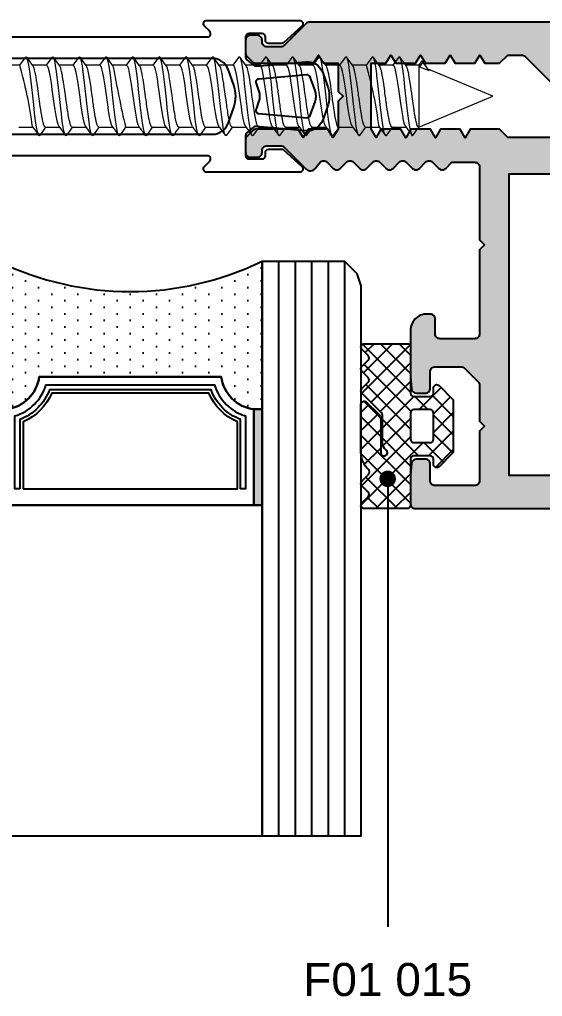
# Model space of a CAD drawing. Header units: millimetres. Extents: x 12 to 3612, y 18 to 315.
# Drawn here: x 2194.3 to 2226, y 96.7 to 155.9 of the extents above; entities that cross this region are included whole.
import ezdxf

# ---------------------------------------------------------------- set-up
doc = ezdxf.new("R2010")
doc.units = ezdxf.units.MM
doc.linetypes.add('SLD-Katı', pattern=[0])
for name, color, linetype in [('Aksesuar', 7, 'Continuous'), ('Bütil', 50, 'Continuous'), ('Silikon', 143, 'Continuous')]:
    doc.layers.add(name, color=color, linetype=linetype)
doc.styles.get("Standard").update_dxf_attribs({"font": 'arial.ttf'})
doc.dimstyles.new('ISO-25', dxfattribs={"dimtxt": 2.5, "dimasz": 2.5, "dimexe": 1.25, "dimexo": 0.625, "dimtad": 1, "dimtxsty": 'Standard', "dimcen": 2.5, "dimadec": 0, "dimazin": 0, "dimtfac": 1, "dimtmove": 0, "dimatfit": 3, "dimfxl": 1, "dimarcsym": 0})

# ---------------------------------------------------------------- blocks, each defined once
blk = doc.blocks.new('50MN820')
h = blk.add_hatch(color=253)
h.paths.add_polyline_path([(1793.153, -759.276), (1898.853, -759.276), (1898.853, -736.776), (1816.253, -736.776, -0.414214), (1815.953, -736.476), (1815.953, -729.776), (1812.053, -729.776, 0.414214), (1811.753, -730.076), (1811.753, -731.476, 0.414214), (1812.053, -731.776), (1813.453, -731.776, -0.414214), (1813.753, -732.076), (1813.753, -735.676, -0.414214), (1813.453, -735.976), (1806.878, -735.976, -0.198912), (1806.665, -735.888), (1803.065, -732.288, -0.668179), (1803.278, -731.776), (1805.453, -731.776, 0.668179), (1805.665, -731.264), (1804.265, -729.864, 0.198912), (1804.053, -729.776), (1786.738, -729.776, 0.198912), (1786.525, -729.864), (1785.201, -731.188, -0.198912), (1784.989, -731.276), (1784.153, -731.276, -0.414214), (1783.853, -730.976), (1783.853, -730.876, 0.414214), (1783.553, -730.576), (1783.153, -730.576, 0.414214), (1782.853, -730.876), (1782.853, -731.652, 0.198912), (1782.941, -731.864), (1783.265, -732.188, 0.198912), (1783.478, -732.276), (1786.953, -732.276), (1787.272, -731.776), (1787.59, -732.276), (1788.472, -732.276), (1788.472, -733.976), (1788.772, -734.276), (1788.472, -734.576), (1788.472, -736.276), (1788.153, -736.776), (1787.835, -736.276), (1786.672, -736.276), (1786.353, -736.776), (1786.035, -736.276), (1783.478, -736.276, 0.198912), (1783.265, -736.364), (1782.941, -736.688, 0.198912), (1782.853, -736.9), (1782.853, -737.676, 0.414214), (1783.153, -737.976), (1783.553, -737.976, 0.414214), (1783.853, -737.676), (1783.853, -737.576, -0.414214), (1784.153, -737.276), (1784.989, -737.276, -0.198912), (1785.201, -737.364), (1786.528, -738.69, 0.452412), (1787.076, -738.655), (1787.374, -738.268, -0.414214), (1787.798, -738.268), (1788.174, -738.644, 0.414214), (1788.598, -738.644), (1788.974, -738.268, -0.414214), (1789.398, -738.268), (1789.774, -738.644, 0.414214), (1790.198, -738.644), (1790.574, -738.268, -0.414214), (1790.998, -738.268), (1791.374, -738.644, 0.414214), (1791.798, -738.644), (1792.174, -738.268, -0.414214), (1792.598, -738.268), (1792.974, -738.644, 0.414214), (1793.398, -738.644), (1793.774, -738.268, -0.414214), (1794.198, -738.268), (1794.574, -738.644, 0.414214), (1794.998, -738.644), (1795.366, -738.276), (1796.753, -738.276, -0.414214), (1797.053, -738.576), (1797.053, -742.976), (1797.353, -743.276), (1797.053, -743.576), (1797.053, -748.676, -0.414214), (1796.753, -748.976), (1794.653, -748.976, -0.414214), (1794.353, -748.676), (1794.353, -747.776, 0.414214), (1794.053, -747.476), (1793.853, -747.476, 0.414214), (1792.853, -748.476), (1792.853, -751.263, 0.02182), (1792.854, -751.289), (1792.917, -752.002, 0.388879), (1793.216, -752.276), (1793.753, -752.276, 0.414214), (1794.053, -751.976), (1794.053, -750.976, -0.414214), (1794.353, -750.676), (1795.929, -750.676, -0.198912), (1796.141, -750.764), (1796.965, -751.588, -0.198912), (1797.053, -751.8), (1797.053, -753.976), (1797.353, -754.276), (1797.053, -754.576), (1797.053, -757.576, -0.414214), (1796.753, -757.876), (1794.353, -757.876, -0.414214), (1794.053, -757.576), (1794.053, -756.576, 0.414214), (1793.753, -756.276), (1793.216, -756.276, 0.388879), (1792.917, -756.55), (1792.854, -757.263, 0.02182), (1792.853, -757.289), (1792.853, -758.976, 0.414214)])
h.paths.add_polyline_path([(1791.672, -731.776), (1791.961, -732.276), (1793.161, -732.276), (1793.466, -731.786), (1793.771, -732.276), (1794.961, -732.276), (1795.266, -731.786), (1795.571, -732.276), (1796.761, -732.276), (1797.066, -731.786), (1797.371, -732.276), (1798.266, -732.276), (1798.766, -731.776), (1799.601, -731.776, -0.198912), (1799.813, -731.864), (1804.213, -736.264, -0.668179), (1804.001, -736.776), (1798.766, -736.776), (1798.266, -736.276), (1796.472, -736.276), (1796.172, -736.795), (1795.872, -736.276), (1794.672, -736.276), (1794.372, -736.795), (1794.072, -736.276), (1792.872, -736.276), (1792.572, -736.795), (1792.272, -736.276), (1791.061, -736.276), (1790.772, -736.776), (1790.472, -736.256), (1790.472, -732.276), (1791.361, -732.276)], flags=16)
h.paths.add_polyline_path([(1883.353, -738.976), (1883.353, -741.676, 0.414214), (1883.653, -741.976), (1885.053, -741.976, 0.414214), (1885.353, -741.676), (1885.353, -739.276, -0.414214), (1885.653, -738.976), (1896.853, -738.976), (1896.853, -747.126), (1894.537, -747.207, -0.434812), (1894.227, -746.896), (1894.25, -746.236, 0.612801), (1893.782, -745.977), (1892.786, -746.649, 0.249328), (1892.653, -746.898), (1892.653, -749.354, 0.249328), (1892.786, -749.602), (1893.782, -750.275, 0.612801), (1894.25, -750.015), (1894.227, -749.355, -0.434812), (1894.537, -749.045), (1896.853, -749.126), (1896.853, -757.276), (1885.653, -757.276, -0.414214), (1885.353, -756.976), (1885.353, -754.576, 0.414214), (1885.053, -754.276), (1883.653, -754.276, 0.414214), (1883.353, -754.576), (1883.353, -757.276), (1798.853, -757.276), (1798.853, -738.976)], flags=16)
at = {"color": 253}
for points in [[(1804.053, -729.776), (1786.738, -729.776, 0.198912), (1786.525, -729.864), (1785.201, -731.188, -0.198912), (1784.989, -731.276), (1784.153, -731.276, -0.414214), (1783.853, -730.976), (1783.853, -730.876, 0.414214), (1783.553, -730.576), (1783.153, -730.576, 0.414214), (1782.853, -730.876), (1782.853, -731.652, 0.198912), (1782.941, -731.864), (1783.265, -732.188, 0.198912), (1783.478, -732.276), (1786.953, -732.276), (1787.272, -731.776), (1787.59, -732.276), (1788.472, -732.276), (1788.472, -733.976), (1788.772, -734.276), (1788.472, -734.576), (1788.472, -736.276), (1788.153, -736.776), (1787.835, -736.276), (1786.672, -736.276), (1786.353, -736.776), (1786.035, -736.276), (1783.478, -736.276, 0.198912), (1783.265, -736.364), (1782.941, -736.688, 0.198912), (1782.853, -736.9), (1782.853, -737.676, 0.414214), (1783.153, -737.976), (1783.553, -737.976, 0.414214), (1783.853, -737.676), (1783.853, -737.576, -0.414214), (1784.153, -737.276), (1784.989, -737.276, -0.198912), (1785.201, -737.364), (1786.528, -738.69, 0.452412), (1787.076, -738.655), (1787.374, -738.268, -0.414214), (1787.798, -738.268), (1788.174, -738.644, 0.414214), (1788.598, -738.644), (1788.974, -738.268, -0.414214), (1789.398, -738.268), (1789.774, -738.644, 0.414214), (1790.198, -738.644), (1790.574, -738.268, -0.414214), (1790.998, -738.268), (1791.374, -738.644, 0.414214), (1791.798, -738.644), (1792.174, -738.268, -0.414214), (1792.598, -738.268), (1792.974, -738.644, 0.414214), (1793.398, -738.644), (1793.774, -738.268, -0.414214), (1794.198, -738.268), (1794.574, -738.644, 0.414214), (1794.998, -738.644), (1795.366, -738.276), (1796.753, -738.276, -0.414214), (1797.053, -738.576), (1797.053, -742.976), (1797.353, -743.276), (1797.053, -743.576), (1797.053, -748.676, -0.414214), (1796.753, -748.976), (1794.653, -748.976, -0.414214), (1794.353, -748.676), (1794.353, -747.776, 0.414214), (1794.053, -747.476), (1793.853, -747.476, 0.414214), (1792.853, -748.476), (1792.853, -751.263, 0.02182), (1792.854, -751.289), (1792.917, -752.002, 0.388879), (1793.216, -752.276), (1793.753, -752.276, 0.414214), (1794.053, -751.976), (1794.053, -750.976, -0.414214), (1794.353, -750.676), (1795.929, -750.676, -0.198912), (1796.141, -750.764), (1796.965, -751.588, -0.198912), (1797.053, -751.8), (1797.053, -753.976), (1797.353, -754.276), (1797.053, -754.576), (1797.053, -757.576, -0.414214), (1796.753, -757.876), (1794.353, -757.876, -0.414214), (1794.053, -757.576), (1794.053, -756.576, 0.414214), (1793.753, -756.276), (1793.216, -756.276, 0.388879), (1792.917, -756.55), (1792.854, -757.263, 0.02182), (1792.853, -757.289), (1792.853, -758.976, 0.414214), (1793.153, -759.276), (1898.853, -759.276)], [(1804.001, -736.776), (1798.766, -736.776), (1798.266, -736.276), (1796.472, -736.276), (1796.172, -736.795), (1795.872, -736.276), (1794.672, -736.276), (1794.372, -736.795), (1794.072, -736.276), (1792.872, -736.276), (1792.572, -736.795), (1792.272, -736.276), (1791.061, -736.276), (1790.772, -736.776), (1790.472, -736.256), (1790.472, -732.276), (1791.361, -732.276), (1791.672, -731.776), (1791.961, -732.276), (1793.161, -732.276), (1793.466, -731.786), (1793.771, -732.276), (1794.961, -732.276), (1795.266, -731.786), (1795.571, -732.276), (1796.761, -732.276), (1797.066, -731.786), (1797.371, -732.276), (1798.266, -732.276), (1798.766, -731.776), (1799.601, -731.776, -0.198912), (1799.813, -731.864), (1804.213, -736.264, -0.668179)]]:
    blk.add_lwpolyline(points, format="xyb", dxfattribs=at)
blk.add_lwpolyline([(1883.353, -757.276), (1798.853, -757.276), (1798.853, -738.976), (1883.353, -738.976)], dxfattribs=at)
blk = doc.blocks.new('F01012')
h = blk.add_hatch()
h.set_pattern_fill('ANSI37', color=35, scale=0.25, angle=270, style=0)
h.set_pattern_definition([(315, (376.65856, -2358.35285), (0.561266, 0.561266), []), (45, (376.65856, -2358.35285), (-0.561266, 0.561266), [])])
h.paths.add_polyline_path([(849.936, -159.324, 0.414214), (849.736, -159.124), (846.936, -159.124, -0.414214), (846.736, -158.924), (846.736, -157.924, -0.414214), (846.936, -157.724), (847.253, -157.724, 0.668179), (847.394, -157.382), (846.594, -156.582, 0.198912), (846.453, -156.524), (843.419, -156.524, 0.198912), (843.277, -156.582), (842.477, -157.382, 0.668179), (842.619, -157.724), (842.936, -157.724, -0.414214), (843.136, -157.924), (843.136, -158.924, -0.414214), (842.936, -159.124), (840.136, -159.124, 0.414214), (839.936, -159.324), (839.936, -161.924, 0.668179), (840.277, -162.065), (840.66, -161.682, -0.414214), (840.943, -161.682), (841.326, -162.065, 0.414214), (841.609, -162.065), (842.013, -161.661, -0.427607), (842.302, -161.668, 0.210768), (843.336, -162.124), (846.253, -162.124, 0.668179), (846.394, -161.782), (845.682, -161.07, 0.198912), (845.329, -160.924), (843.336, -160.924, -1.650385), (843.5, -160.609, 0.245393), (843.91, -160.824), (845.607, -160.824, -0.198912), (845.749, -160.882), (846.932, -162.065, 0.414214), (847.214, -162.065), (847.597, -161.682, -0.414214), (847.88, -161.682), (848.263, -162.065, 0.414214), (848.546, -162.065), (848.929, -161.682, -0.414214), (849.212, -161.682), (849.594, -162.065, 0.668179), (849.936, -161.924)])
h.paths.add_polyline_path([(843.936, -158.924), (843.936, -157.924, -0.414214), (844.136, -157.724), (845.736, -157.724, -0.414214), (845.936, -157.924), (845.936, -158.924, -0.414214), (845.736, -159.124), (844.136, -159.124, -0.414214)], flags=16)
at = {"color": 35}
for points in [[(849.936, -159.324, 0.414214), (849.736, -159.124), (846.936, -159.124, -0.414214), (846.736, -158.924), (846.736, -157.924, -0.414214), (846.936, -157.724), (847.253, -157.724, 0.668179), (847.394, -157.382), (846.594, -156.582, 0.198912), (846.453, -156.524), (843.419, -156.524, 0.198912), (843.277, -156.582), (842.477, -157.382, 0.668179), (842.619, -157.724), (842.936, -157.724, -0.414214), (843.136, -157.924), (843.136, -158.924, -0.414214), (842.936, -159.124), (840.136, -159.124, 0.414214), (839.936, -159.324), (839.936, -161.924, 0.668179), (840.277, -162.065), (840.66, -161.682, -0.414214), (840.943, -161.682), (841.326, -162.065, 0.414214), (841.609, -162.065), (842.013, -161.661, -0.427607), (842.302, -161.668, 0.210768), (843.336, -162.124), (846.253, -162.124, 0.668179), (846.394, -161.782), (845.682, -161.07, 0.198912), (845.329, -160.924), (843.336, -160.924, -1.650385), (843.5, -160.609, 0.245393), (843.91, -160.824), (845.607, -160.824, -0.198912), (845.749, -160.882), (846.932, -162.065, 0.414214), (847.214, -162.065), (847.597, -161.682, -0.414214), (847.88, -161.682), (848.263, -162.065, 0.414214), (848.546, -162.065), (848.929, -161.682, -0.414214), (849.212, -161.682), (849.594, -162.065, 0.668179), (849.936, -161.924)], [(843.936, -158.924), (843.936, -157.924, -0.414214), (844.136, -157.724), (845.736, -157.724, -0.414214), (845.936, -157.924), (845.936, -158.924, -0.414214), (845.736, -159.124), (844.136, -159.124, -0.414214)]]:
    blk.add_lwpolyline(points, format="xyb", close=True, dxfattribs=at)
blk = doc.blocks.new('V2 48 42')
at = {"color": 0, "linetype": 'SLD-Katı', "lineweight": 15}
for p, q in [((-43.687, 116.524), (-45.323, 112.609)), ((-41.809, 112.031), (-43.687, 116.524)), ((-45.254, 112.657), (-45.757, 112.285)), ((-45.483, 112.085), (-45.254, 112.657)), ((-45.318, 112.61), (-45.32, 112.607)), ((-45.83, 112.237), (-45.839, 112.231)), ((-45.819, 112.204), (-45.573, 112.025)), ((-45.477, 112.492), (-45.784, 112.271)), ((-45.757, 112.285), (-45.483, 112.085)), ((-45.561, 112.041), (-45.565, 112.031)), ((-45.565, 112.031), (-45.565, 111.246)), ((-45.565, 112.031), (-41.809, 112.031)), ((-41.287, 111.658), (-41.809, 112.031)), ((-41.809, 110.414), (-41.809, 111.271)), ((-45.565, 110.477), (-45.565, 109.629)), ((-41.809, 108.796), (-41.809, 109.644)), ((-45.565, 108.859), (-45.565, 108.011)), ((-41.809, 107.179), (-41.809, 108.027)), ((-45.565, 107.242), (-45.565, 106.394)), ((-41.809, 105.561), (-41.809, 106.409)), ((-45.565, 105.624), (-45.565, 104.776)), ((-41.809, 103.944), (-41.809, 104.792)), ((-45.565, 104.007), (-45.565, 103.159)), ((-41.809, 102.326), (-41.809, 103.174)), ((-45.565, 102.389), (-45.565, 101.541)), ((-41.809, 100.709), (-41.809, 101.557)), ((-45.565, 100.772), (-45.565, 99.924)), ((-41.809, 99.092), (-41.809, 99.939)), ((-45.565, 99.154), (-45.565, 98.306)), ((-41.809, 97.474), (-41.809, 98.322)), ((-45.565, 97.537), (-45.565, 96.689)), ((-41.809, 95.856), (-41.809, 96.704)), ((-45.565, 95.919), (-45.565, 95.071)), ((-41.809, 94.239), (-41.809, 95.088)), ((-45.565, 94.302), (-45.565, 93.454)), ((-41.809, 92.621), (-41.809, 93.469)), ((-45.565, 92.684), (-45.565, 91.836)), ((-41.809, 91.004), (-41.809, 91.852)), ((-45.565, 91.067), (-45.565, 90.219)), ((-41.809, 89.386), (-41.809, 90.234)), ((-45.565, 89.449), (-45.565, 88.601)), ((-41.809, 87.769), (-41.809, 88.617)), ((-45.565, 87.832), (-45.565, 86.984))]:
    blk.add_line(p, q, dxfattribs=at)
at = {"color": 0, "linetype": 'SLD-Katı', "lineweight": 15, "flags": 128}
for points in [[(-45.811, 112.205), (-45.832, 112.215), (-45.829, 112.247), (-45.757, 112.285)], [(-45.557, 112.039), (-45.545, 112.056), (-45.483, 112.085)], [(-41.809, 112.031), (-41.816, 112.008), (-41.849, 111.978), (-41.922, 111.941), (-42.017, 111.909), (-42.062, 111.895), (-42.104, 111.885), (-42.159, 111.871), (-42.232, 111.855), (-42.29, 111.843), (-42.347, 111.832), (-42.401, 111.821), (-42.454, 111.812), (-42.526, 111.799), (-42.663, 111.775), (-42.778, 111.757), (-42.867, 111.743), (-42.927, 111.734), (-42.991, 111.724), (-43.122, 111.706), (-43.256, 111.687), (-43.672, 111.629), (-43.882, 111.6), (-44.079, 111.572), (-44.288, 111.543), (-44.495, 111.513), (-44.841, 111.456), (-45.001, 111.427), (-45.144, 111.398), (-45.238, 111.377), (-45.309, 111.359), (-45.362, 111.344), (-45.391, 111.334), (-45.422, 111.324), (-45.456, 111.311), (-45.502, 111.289), (-45.514, 111.282), (-45.52, 111.278), (-45.534, 111.269), (-45.535, 111.268)], [(-41.287, 111.658), (-41.347, 111.601), (-41.527, 111.542), (-41.813, 111.485), (-42.194, 111.427), (-42.654, 111.368), (-43.159, 111.312), (-43.697, 111.253), (-44.234, 111.194), (-44.737, 111.138), (-45.194, 111.079), (-45.573, 111.021), (-45.855, 110.964), (-46.03, 110.905), (-46.086, 110.848), (-46.05, 110.816)], [(-41.894, 111.208), (-41.639, 111.396), (-41.384, 111.585)], [(-46.065, 110.816), (-45.8, 110.624), (-45.565, 110.453)], [(-45.535, 111.268), (-45.799, 111.076), (-46.064, 110.884)], [(-41.904, 111.208), (-41.996, 111.169), (-42.22, 111.112), (-42.519, 111.054), (-42.878, 110.995), (-43.273, 110.939), (-43.694, 110.88), (-44.115, 110.821), (-44.509, 110.765), (-44.867, 110.706), (-45.163, 110.648), (-45.384, 110.591), (-45.521, 110.532), (-45.563, 110.477)], [(-41.811, 110.414), (-41.816, 110.392), (-41.843, 110.365), (-41.969, 110.306), (-42.022, 110.289), (-42.08, 110.273), (-42.145, 110.257), (-42.236, 110.237), (-42.295, 110.225), (-42.319, 110.22), (-42.375, 110.209), (-42.453, 110.194), (-42.564, 110.174), (-42.712, 110.15), (-42.722, 110.148), (-42.728, 110.147), (-42.728, 110.147), (-42.728, 110.147), (-42.728, 110.147), (-42.728, 110.147), (-42.728, 110.147), (-42.728, 110.147), (-42.728, 110.147), (-42.728, 110.147), (-42.729, 110.147), (-42.732, 110.146), (-42.739, 110.145), (-42.759, 110.142), (-42.907, 110.119), (-43.174, 110.081), (-43.258, 110.069), (-43.312, 110.062), (-43.38, 110.052), (-43.461, 110.041), (-43.555, 110.028), (-43.741, 110.002), (-43.889, 109.981), (-44.026, 109.962), (-44.163, 109.943), (-44.299, 109.924), (-44.4, 109.91), (-44.578, 109.883), (-44.792, 109.847), (-44.986, 109.812), (-45.124, 109.785), (-45.227, 109.762), (-45.333, 109.735), (-45.397, 109.715), (-45.456, 109.693), (-45.509, 109.668), (-45.53, 109.655), (-45.535, 109.65)], [(-41.313, 110.078), (-41.578, 110.27), (-41.809, 110.438)], [(-41.325, 110.079), (-41.288, 110.037), (-41.357, 109.979), (-41.545, 109.92), (-41.837, 109.863), (-42.226, 109.805), (-42.69, 109.746), (-43.197, 109.69), (-43.736, 109.631), (-44.272, 109.573), (-44.772, 109.516), (-45.225, 109.457), (-45.597, 109.399), (-45.871, 109.342), (-46.038, 109.283), (-46.085, 109.226), (-46.048, 109.197)], [(-45.535, 109.65), (-45.799, 109.459), (-46.064, 109.267)], [(-41.841, 109.62), (-41.578, 109.812), (-41.313, 110.004)], [(-46.064, 109.197), (-45.799, 109.006), (-45.565, 108.835)], [(-41.323, 108.461), (-41.289, 108.415), (-41.366, 108.357), (-41.563, 108.298), (-41.862, 108.242), (-42.257, 108.183), (-42.726, 108.125), (-43.236, 108.068), (-43.776, 108.009), (-44.309, 107.951), (-44.807, 107.894), (-45.255, 107.835), (-45.62, 107.778), (-45.887, 107.72), (-46.046, 107.661), (-46.084, 107.605), (-46.048, 107.579)], [(-41.811, 108.796), (-41.81, 108.786), (-41.826, 108.762), (-41.872, 108.729), (-41.958, 108.693), (-42.023, 108.672), (-42.087, 108.654), (-42.144, 108.64), (-42.417, 108.583), (-42.609, 108.549), (-42.816, 108.516), (-42.966, 108.493), (-43.024, 108.484), (-43.124, 108.47), (-43.214, 108.457), (-43.423, 108.429), (-43.49, 108.419), (-43.514, 108.416), (-43.519, 108.415), (-43.521, 108.415), (-43.521, 108.415), (-43.521, 108.415), (-43.521, 108.415), (-43.521, 108.415), (-43.521, 108.415), (-43.521, 108.415), (-43.521, 108.415), (-43.522, 108.415), (-43.525, 108.414), (-43.531, 108.414), (-43.577, 108.407), (-43.744, 108.384), (-43.876, 108.366), (-44.04, 108.343), (-44.072, 108.338), (-44.127, 108.331), (-44.242, 108.315), (-44.384, 108.294), (-44.516, 108.275), (-44.626, 108.257), (-44.745, 108.238), (-45.067, 108.179), (-45.158, 108.16), (-45.248, 108.14), (-45.321, 108.121), (-45.406, 108.094), (-45.48, 108.065), (-45.517, 108.046), (-45.534, 108.033)], [(-41.313, 108.461), (-41.566, 108.644), (-41.809, 108.82)], [(-45.534, 108.033), (-45.799, 107.841), (-46.063, 107.649)], [(-41.851, 108.003), (-41.87, 107.984), (-42.024, 107.925), (-42.259, 107.869), (-42.568, 107.81), (-42.934, 107.752), (-43.334, 107.695), (-43.757, 107.636), (-44.174, 107.578), (-44.564, 107.521), (-44.914, 107.462), (-45.2, 107.405), (-45.409, 107.348), (-45.533, 107.288), (-45.558, 107.242)], [(-41.841, 108.003), (-41.61, 108.171), (-41.313, 108.386)], [(-46.063, 107.58), (-45.799, 107.388), (-45.565, 107.218)], [(-41.32, 106.844), (-41.29, 106.794), (-41.377, 106.736), (-41.581, 106.677), (-41.888, 106.62), (-42.289, 106.562), (-42.762, 106.503), (-43.274, 106.446), (-43.816, 106.387), (-44.347, 106.329), (-44.842, 106.273), (-45.285, 106.213), (-45.643, 106.156), (-45.903, 106.099), (-46.053, 106.04), (-46.082, 105.983), (-46.049, 105.962)], [(-41.81, 107.179), (-41.809, 107.174), (-41.825, 107.146), (-41.862, 107.117), (-41.924, 107.088), (-41.994, 107.063), (-42.086, 107.037), (-42.181, 107.014), (-42.263, 106.996), (-42.348, 106.979), (-42.522, 106.947), (-42.739, 106.91), (-42.866, 106.89), (-42.973, 106.874), (-43.121, 106.853), (-43.35, 106.821), (-43.491, 106.802), (-43.564, 106.792), (-43.688, 106.774), (-43.847, 106.752), (-43.952, 106.737), (-44.121, 106.714), (-44.322, 106.686), (-44.697, 106.628), (-44.867, 106.599), (-45.034, 106.568), (-45.167, 106.54), (-45.269, 106.517), (-45.336, 106.499), (-45.403, 106.478), (-45.471, 106.452), (-45.514, 106.43), (-45.534, 106.416)], [(-41.841, 106.385), (-41.578, 106.577), (-41.313, 106.768)], [(-41.313, 106.843), (-41.578, 107.035), (-41.809, 107.203)], [(-45.534, 106.416), (-45.798, 106.224), (-46.063, 106.032)], [(-41.852, 106.385), (-41.879, 106.363), (-42.039, 106.304), (-42.279, 106.247), (-42.593, 106.189), (-42.963, 106.13), (-43.364, 106.074), (-43.788, 106.015), (-44.203, 105.957), (-44.591, 105.9), (-44.938, 105.841), (-45.218, 105.783), (-45.421, 105.726), (-45.539, 105.667), (-45.556, 105.624)], [(-46.063, 105.962), (-45.798, 105.77), (-45.565, 105.6)], [(-41.811, 105.561), (-41.814, 105.542), (-41.83, 105.523), (-41.84, 105.514), (-41.849, 105.508), (-41.874, 105.493), (-41.904, 105.479), (-41.982, 105.449), (-42.083, 105.42), (-42.144, 105.405), (-42.233, 105.385), (-42.276, 105.376), (-42.31, 105.369), (-42.389, 105.354), (-42.504, 105.332), (-42.659, 105.306), (-42.866, 105.273), (-43.045, 105.246), (-43.213, 105.223), (-43.417, 105.194), (-43.676, 105.158), (-43.926, 105.124), (-44.071, 105.103), (-44.136, 105.094), (-44.244, 105.079), (-44.47, 105.047), (-44.645, 105.019), (-44.763, 105), (-44.876, 104.98), (-44.963, 104.964), (-45.074, 104.943), (-45.238, 104.907), (-45.293, 104.893), (-45.336, 104.881), (-45.383, 104.867), (-45.43, 104.851), (-45.511, 104.814), (-45.53, 104.799)], [(-41.313, 105.226), (-41.578, 105.418), (-41.809, 105.585)], [(-41.316, 105.226), (-41.292, 105.172), (-41.388, 105.114), (-41.6, 105.055), (-41.914, 104.998), (-42.322, 104.94), (-42.798, 104.881), (-43.313, 104.825), (-43.855, 104.766), (-44.384, 104.708), (-44.877, 104.651), (-45.314, 104.592), (-45.665, 104.535), (-45.918, 104.477), (-46.059, 104.418), (-46.08, 104.361), (-46.05, 104.344)], [(-41.842, 104.768), (-41.578, 104.959), (-41.313, 105.151)], [(-46.063, 104.344), (-45.798, 104.152), (-45.565, 103.983)], [(-45.533, 104.799), (-45.797, 104.607), (-46.062, 104.415)], [(-41.853, 104.767), (-41.887, 104.741), (-42.054, 104.682), (-42.299, 104.626), (-42.618, 104.567), (-42.991, 104.508), (-43.394, 104.452), (-43.819, 104.393), (-44.233, 104.335), (-44.618, 104.278), (-44.961, 104.219), (-45.235, 104.162), (-45.433, 104.104), (-45.544, 104.045), (-45.554, 104.007)], [(-41.809, 103.944), (-41.812, 103.927), (-41.827, 103.908), (-41.851, 103.889), (-41.901, 103.863), (-41.954, 103.842), (-42.002, 103.826), (-42.022, 103.819), (-42.038, 103.815), (-42.05, 103.811), (-42.16, 103.784), (-42.301, 103.754), (-42.609, 103.697), (-42.77, 103.67), (-42.936, 103.645), (-43.043, 103.629), (-43.168, 103.612), (-43.251, 103.6), (-43.34, 103.588), (-43.563, 103.557), (-43.828, 103.52), (-43.943, 103.504), (-44.043, 103.49), (-44.126, 103.478), (-44.232, 103.463), (-44.472, 103.429), (-44.609, 103.408), (-44.661, 103.399), (-44.75, 103.385), (-44.874, 103.363), (-44.97, 103.345), (-45.038, 103.332), (-45.131, 103.313), (-45.217, 103.294), (-45.42, 103.237), (-45.489, 103.208), (-45.531, 103.182)], [(-41.313, 103.608), (-41.578, 103.8), (-41.809, 103.968)], [(-41.315, 103.608), (-41.311, 103.607), (-41.295, 103.55), (-41.399, 103.492), (-41.62, 103.433), (-41.941, 103.377), (-42.355, 103.318), (-42.834, 103.26), (-43.352, 103.203), (-43.895, 103.144), (-44.421, 103.086), (-44.911, 103.029), (-45.343, 102.97), (-45.687, 102.913), (-45.932, 102.855), (-46.065, 102.796), (-46.076, 102.74), (-46.051, 102.726)], [(-45.532, 103.183), (-45.797, 102.99), (-46.062, 102.798)], [(-41.853, 103.15), (-41.896, 103.119), (-42.069, 103.06), (-42.32, 103.004), (-42.644, 102.945), (-43.019, 102.887), (-43.425, 102.83), (-43.849, 102.771), (-44.262, 102.713), (-44.645, 102.656), (-44.983, 102.597), (-45.252, 102.54), (-45.444, 102.482), (-45.548, 102.423), (-45.554, 102.389)], [(-41.842, 103.15), (-41.578, 103.342), (-41.313, 103.533)], [(-46.062, 102.726), (-45.797, 102.534), (-45.565, 102.365)], [(-41.319, 101.991), (-41.306, 101.985), (-41.299, 101.929), (-41.412, 101.87), (-41.64, 101.812), (-41.968, 101.755), (-42.388, 101.696), (-42.871, 101.638), (-43.392, 101.581), (-43.934, 101.522), (-44.458, 101.465), (-44.945, 101.407), (-45.371, 101.348), (-45.708, 101.291), (-45.946, 101.233), (-46.069, 101.174), (-46.073, 101.118), (-46.053, 101.108)], [(-41.809, 102.326), (-41.81, 102.318), (-41.824, 102.294), (-41.866, 102.263), (-41.95, 102.225), (-42.048, 102.194), (-42.109, 102.178), (-42.166, 102.165), (-42.244, 102.148), (-42.385, 102.119), (-42.56, 102.088), (-42.708, 102.063), (-42.844, 102.041), (-42.963, 102.023), (-43.111, 102.002), (-43.291, 101.977), (-43.506, 101.947), (-43.758, 101.912), (-43.998, 101.879), (-44.181, 101.853), (-44.331, 101.832), (-44.509, 101.806), (-44.71, 101.774), (-44.919, 101.737), (-45.078, 101.707), (-45.188, 101.683), (-45.278, 101.662), (-45.378, 101.634), (-45.442, 101.611), (-45.502, 101.584), (-45.53, 101.566)], [(-41.842, 101.532), (-41.578, 101.724), (-41.313, 101.916)], [(-41.314, 101.991), (-41.578, 102.183), (-41.809, 102.35)], [(-45.531, 101.566), (-45.795, 101.374), (-46.06, 101.182)], [(-41.853, 101.532), (-41.906, 101.497), (-42.085, 101.439), (-42.341, 101.382), (-42.67, 101.323), (-43.048, 101.265), (-43.456, 101.208), (-43.88, 101.149), (-44.29, 101.092), (-44.671, 101.034), (-45.005, 100.975), (-45.269, 100.919), (-45.455, 100.86), (-45.552, 100.801), (-45.553, 100.772)], [(-46.062, 101.108), (-45.796, 100.916), (-45.565, 100.748)], [(-41.809, 100.709), (-41.809, 100.708), (-41.857, 100.651), (-41.893, 100.631), (-41.945, 100.61), (-42.01, 100.588), (-42.107, 100.561), (-42.219, 100.536), (-42.286, 100.521), (-42.358, 100.507), (-42.433, 100.493), (-42.537, 100.474), (-42.661, 100.453), (-42.762, 100.437), (-42.887, 100.417), (-42.959, 100.406), (-43.056, 100.392), (-43.171, 100.376), (-43.283, 100.361), (-43.467, 100.335), (-43.676, 100.306), (-44.093, 100.248), (-44.228, 100.229), (-44.354, 100.211), (-44.458, 100.196), (-44.649, 100.166), (-44.866, 100.13), (-44.941, 100.116), (-45.005, 100.104), (-45.06, 100.093), (-45.106, 100.084), (-45.149, 100.074), (-45.307, 100.037), (-45.386, 100.014), (-45.407, 100.007), (-45.442, 99.994), (-45.485, 99.975), (-45.523, 99.954), (-45.53, 99.948)], [(-41.314, 100.374), (-41.579, 100.565), (-41.809, 100.733)], [(-41.323, 100.374), (-41.302, 100.363), (-41.303, 100.307), (-41.425, 100.248), (-41.661, 100.19), (-41.996, 100.133), (-42.421, 100.074), (-42.907, 100.017), (-43.431, 99.959), (-43.973, 99.9), (-44.495, 99.843), (-44.978, 99.785), (-45.399, 99.726), (-45.729, 99.67), (-45.959, 99.611), (-46.074, 99.553), (-46.068, 99.496), (-46.053, 99.489)], [(-41.842, 99.915), (-41.578, 100.106), (-41.314, 100.298)], [(-45.531, 99.949), (-45.795, 99.757), (-46.059, 99.565)], [(-41.852, 99.915), (-41.916, 99.875), (-42.101, 99.817), (-42.363, 99.76), (-42.696, 99.701), (-43.077, 99.644), (-43.486, 99.586), (-43.911, 99.527), (-44.319, 99.47), (-44.698, 99.412), (-45.027, 99.353), (-45.285, 99.297), (-45.465, 99.238), (-45.555, 99.18), (-45.553, 99.154)], [(-46.06, 99.489), (-45.795, 99.298), (-45.565, 99.13)], [(-41.811, 99.092), (-41.815, 99.07), (-41.831, 99.052), (-41.845, 99.041), (-41.871, 99.025), (-41.916, 99.003), (-41.969, 98.984), (-42.18, 98.927), (-42.253, 98.911), (-42.34, 98.893), (-42.45, 98.872), (-42.663, 98.835), (-42.857, 98.804), (-42.934, 98.793), (-43.032, 98.778), (-43.196, 98.755), (-43.323, 98.737), (-43.407, 98.726), (-43.434, 98.722), (-43.45, 98.72), (-43.454, 98.719), (-43.455, 98.719), (-43.455, 98.719), (-43.455, 98.719), (-43.455, 98.719), (-43.455, 98.719), (-43.455, 98.719), (-43.455, 98.719), (-43.455, 98.719), (-43.455, 98.719), (-43.456, 98.719), (-43.457, 98.719), (-43.461, 98.718), (-43.513, 98.711), (-43.618, 98.696), (-43.829, 98.667), (-44.061, 98.635), (-44.157, 98.621), (-44.24, 98.61), (-44.338, 98.596), (-44.43, 98.583), (-44.571, 98.561), (-44.777, 98.528), (-44.98, 98.491), (-45.123, 98.462), (-45.23, 98.439), (-45.336, 98.411), (-45.385, 98.396), (-45.431, 98.381), (-45.482, 98.359), (-45.516, 98.341), (-45.53, 98.331)], [(-41.314, 98.756), (-41.579, 98.948), (-41.809, 99.115)], [(-41.326, 98.757), (-41.298, 98.742), (-41.308, 98.685), (-41.438, 98.626), (-41.682, 98.568), (-42.024, 98.512), (-42.455, 98.452), (-42.944, 98.395), (-43.47, 98.338), (-44.013, 98.278), (-44.531, 98.222), (-45.011, 98.164), (-45.427, 98.105), (-45.749, 98.048), (-45.971, 97.99), (-46.077, 97.931), (-46.063, 97.874), (-46.057, 97.872)], [(-45.531, 98.331), (-45.794, 98.139), (-46.059, 97.948)], [(-41.842, 98.297), (-41.579, 98.489), (-41.314, 98.681)], [(-46.059, 97.872), (-45.795, 97.68), (-45.565, 97.513)], [(-41.851, 98.297), (-41.927, 98.253), (-42.118, 98.195), (-42.385, 98.139), (-42.723, 98.079), (-43.105, 98.022), (-43.517, 97.965), (-43.942, 97.906), (-44.348, 97.849), (-44.724, 97.791), (-45.049, 97.732), (-45.301, 97.675), (-45.475, 97.617), (-45.558, 97.558), (-45.554, 97.537)], [(-41.818, 97.474), (-41.833, 97.432), (-41.85, 97.42), (-41.875, 97.405), (-41.92, 97.384), (-41.968, 97.367), (-42.006, 97.354), (-42.072, 97.336), (-42.148, 97.317), (-42.424, 97.259), (-42.531, 97.24), (-42.65, 97.22), (-42.79, 97.197), (-42.975, 97.169), (-43.151, 97.144), (-43.234, 97.132), (-43.316, 97.121), (-43.397, 97.11), (-43.478, 97.098), (-43.567, 97.086), (-43.732, 97.063), (-43.863, 97.045), (-43.959, 97.032), (-44.022, 97.023), (-44.113, 97.01), (-44.248, 96.991), (-44.402, 96.969), (-44.508, 96.953), (-44.631, 96.934), (-44.749, 96.914), (-45.066, 96.857), (-45.157, 96.838), (-45.24, 96.819), (-45.3, 96.804), (-45.395, 96.776), (-45.486, 96.74), (-45.529, 96.713)], [(-41.325, 97.138), (-41.294, 97.12), (-41.313, 97.064), (-41.452, 97.005), (-41.704, 96.947), (-42.053, 96.89), (-42.489, 96.831), (-42.981, 96.773), (-43.51, 96.716), (-44.052, 96.657), (-44.568, 96.6), (-45.044, 96.542), (-45.453, 96.483), (-45.769, 96.427), (-45.983, 96.368), (-46.08, 96.309), (-46.058, 96.254)], [(-45.531, 96.714), (-45.795, 96.522), (-46.059, 96.33)], [(-41.849, 96.679), (-41.938, 96.632), (-42.135, 96.574), (-42.408, 96.517), (-42.749, 96.458), (-43.134, 96.401), (-43.548, 96.343), (-43.972, 96.284), (-44.376, 96.227), (-44.749, 96.169), (-45.07, 96.11), (-45.316, 96.054), (-45.484, 95.995), (-45.56, 95.936), (-45.555, 95.919)], [(-41.843, 96.679), (-41.579, 96.871), (-41.314, 97.063)], [(-46.059, 96.254), (-45.795, 96.062), (-45.565, 95.895)], [(-41.328, 95.521), (-41.292, 95.498), (-41.319, 95.442), (-41.467, 95.383), (-41.726, 95.325), (-42.082, 95.268), (-42.524, 95.209), (-43.018, 95.152), (-43.549, 95.094), (-44.091, 95.035), (-44.604, 94.978), (-45.077, 94.92), (-45.48, 94.861), (-45.788, 94.805), (-45.994, 94.746), (-46.083, 94.688), (-46.054, 94.637)], [(-41.811, 95.856), (-41.809, 95.848), (-41.829, 95.819), (-41.844, 95.806), (-41.871, 95.79), (-41.924, 95.766), (-41.973, 95.747), (-42.01, 95.736), (-42.022, 95.732), (-42.029, 95.73), (-42.031, 95.729), (-42.031, 95.729), (-42.031, 95.729), (-42.031, 95.729), (-42.031, 95.729), (-42.031, 95.729), (-42.031, 95.729), (-42.031, 95.729), (-42.031, 95.729), (-42.031, 95.729), (-42.032, 95.729), (-42.035, 95.728), (-42.06, 95.721), (-42.115, 95.707), (-42.195, 95.689), (-42.283, 95.67), (-42.339, 95.658), (-42.376, 95.651), (-42.431, 95.641), (-42.506, 95.627), (-42.602, 95.61), (-42.712, 95.592), (-43.087, 95.535), (-43.208, 95.519), (-43.329, 95.502), (-43.473, 95.482), (-43.64, 95.458), (-43.854, 95.429), (-44.008, 95.407), (-44.086, 95.396), (-44.132, 95.39), (-44.132, 95.39), (-44.133, 95.39), (-44.133, 95.39), (-44.133, 95.39), (-44.133, 95.39), (-44.133, 95.39), (-44.133, 95.39), (-44.133, 95.39), (-44.133, 95.39), (-44.14, 95.389), (-44.152, 95.387), (-44.178, 95.384), (-44.228, 95.377), (-44.327, 95.363), (-44.701, 95.305), (-44.872, 95.276), (-45.039, 95.244), (-45.133, 95.225), (-45.207, 95.209), (-45.284, 95.191), (-45.333, 95.177), (-45.389, 95.16), (-45.451, 95.138), (-45.525, 95.1), (-45.53, 95.096)], [(-41.313, 95.521), (-41.577, 95.712), (-41.809, 95.88)], [(-45.531, 95.096), (-45.795, 94.904), (-46.059, 94.712)], [(-41.84, 95.066), (-41.949, 95.01), (-42.152, 94.952), (-42.431, 94.895), (-42.776, 94.836), (-43.164, 94.779), (-43.579, 94.721), (-44.003, 94.662), (-44.405, 94.606), (-44.775, 94.547), (-45.09, 94.488), (-45.331, 94.432), (-45.493, 94.373), (-45.562, 94.315), (-45.556, 94.302)], [(-46.059, 94.637), (-45.794, 94.445), (-45.565, 94.278)], [(-41.312, 93.902), (-41.576, 94.093), (-41.809, 94.263)], [(-41.327, 93.903), (-41.29, 93.877), (-41.326, 93.82), (-41.483, 93.761), (-41.749, 93.704), (-42.112, 93.646), (-42.559, 93.587), (-43.056, 93.53), (-43.589, 93.472), (-44.129, 93.413), (-44.64, 93.357), (-45.109, 93.298), (-45.506, 93.24), (-45.807, 93.183), (-46.005, 93.124), (-46.084, 93.066), (-46.051, 93.019)], [(-41.84, 93.446), (-41.584, 93.633), (-41.314, 93.828)], [(-45.531, 93.478), (-45.795, 93.287), (-46.059, 93.095)], [(-46.059, 93.019), (-45.795, 92.827), (-45.565, 92.66)], [(-41.84, 93.447), (-41.961, 93.388), (-42.17, 93.331), (-42.454, 93.273), (-42.804, 93.214), (-43.193, 93.157), (-43.61, 93.099), (-44.033, 93.04), (-44.433, 92.984), (-44.8, 92.925), (-45.11, 92.867), (-45.346, 92.81), (-45.501, 92.751), (-45.564, 92.693), (-45.558, 92.684)], [(-41.811, 92.621), (-41.813, 92.604), (-41.824, 92.589), (-41.847, 92.569), (-41.888, 92.546), (-41.924, 92.53), (-41.96, 92.517), (-41.993, 92.506), (-42.031, 92.494), (-42.054, 92.488), (-42.054, 92.488), (-42.054, 92.488), (-42.054, 92.488), (-42.054, 92.488), (-42.054, 92.488), (-42.054, 92.488), (-42.054, 92.488), (-42.055, 92.488), (-42.055, 92.487), (-42.057, 92.487), (-42.06, 92.486), (-42.067, 92.484), (-42.08, 92.481), (-42.108, 92.474), (-42.166, 92.46), (-42.297, 92.432), (-42.368, 92.418), (-42.472, 92.398), (-42.613, 92.373), (-42.741, 92.352), (-42.847, 92.336), (-42.982, 92.315), (-43.08, 92.302), (-43.179, 92.288), (-43.28, 92.274), (-43.382, 92.259), (-43.48, 92.246), (-43.632, 92.225), (-43.834, 92.196), (-43.997, 92.174), (-44.092, 92.16), (-44.215, 92.144), (-44.346, 92.125), (-44.466, 92.107), (-44.578, 92.09), (-44.711, 92.069), (-44.88, 92.039), (-45.007, 92.016), (-45.104, 91.996), (-45.219, 91.972), (-45.33, 91.943), (-45.421, 91.914), (-45.47, 91.894), (-45.509, 91.875), (-45.532, 91.86)], [(-41.311, 92.284), (-41.575, 92.475), (-41.809, 92.645)], [(-41.326, 92.284), (-41.288, 92.255), (-41.333, 92.198), (-41.498, 92.139), (-41.772, 92.082), (-42.142, 92.024), (-42.594, 91.965), (-43.094, 91.909), (-43.629, 91.85), (-44.168, 91.791), (-44.676, 91.735), (-45.141, 91.676), (-45.531, 91.618), (-45.825, 91.561), (-46.015, 91.502), (-46.085, 91.445), (-46.048, 91.401)], [(-45.532, 91.861), (-45.795, 91.669), (-46.06, 91.477)], [(-41.842, 91.83), (-41.845, 91.825), (-41.974, 91.766), (-42.188, 91.709), (-42.477, 91.651), (-42.831, 91.592), (-43.222, 91.536), (-43.641, 91.477), (-44.063, 91.419), (-44.461, 91.362), (-44.825, 91.303), (-45.13, 91.245), (-45.36, 91.188), (-45.509, 91.129), (-45.564, 91.072), (-45.561, 91.067)], [(-41.839, 91.83), (-41.576, 92.02), (-41.313, 92.211)], [(-46.059, 91.402), (-45.795, 91.21), (-45.565, 91.043)], [(-41.325, 90.666), (-41.288, 90.634), (-41.341, 90.577), (-41.515, 90.517), (-41.795, 90.46), (-42.172, 90.403), (-42.629, 90.344), (-43.132, 90.287), (-43.668, 90.228), (-44.206, 90.17), (-44.712, 90.113), (-45.172, 90.054), (-45.556, 89.996), (-45.842, 89.94), (-46.024, 89.88), (-46.086, 89.823), (-46.046, 89.784)], [(-41.812, 91.004), (-41.81, 90.994), (-41.815, 90.983), (-41.826, 90.969), (-41.844, 90.954), (-41.872, 90.937), (-41.907, 90.92), (-41.942, 90.906), (-41.974, 90.895), (-42.009, 90.883), (-42.02, 90.88), (-42.025, 90.878), (-42.025, 90.878), (-42.025, 90.878), (-42.025, 90.878), (-42.025, 90.878), (-42.026, 90.878), (-42.026, 90.878), (-42.026, 90.878), (-42.026, 90.878), (-42.027, 90.878), (-42.028, 90.877), (-42.032, 90.877), (-42.038, 90.875), (-42.05, 90.871), (-42.077, 90.864), (-42.133, 90.85), (-42.26, 90.822), (-42.565, 90.764), (-42.657, 90.749), (-42.737, 90.735), (-42.806, 90.725), (-42.883, 90.713), (-42.928, 90.706), (-42.928, 90.706), (-42.928, 90.706), (-42.928, 90.706), (-42.928, 90.706), (-42.928, 90.706), (-42.929, 90.706), (-42.929, 90.706), (-42.93, 90.706), (-42.931, 90.705), (-42.934, 90.705), (-42.94, 90.704), (-42.952, 90.702), (-42.976, 90.699), (-43.024, 90.692), (-43.123, 90.678), (-43.324, 90.65), (-43.42, 90.636), (-43.56, 90.617), (-43.743, 90.592), (-43.907, 90.569), (-44.046, 90.549), (-44.158, 90.534), (-44.25, 90.521), (-44.328, 90.51), (-44.393, 90.5), (-44.447, 90.492), (-44.519, 90.482), (-44.538, 90.479), (-44.544, 90.478), (-44.546, 90.477), (-44.548, 90.477), (-44.549, 90.477), (-44.555, 90.476), (-44.575, 90.473), (-44.645, 90.462), (-44.755, 90.444), (-44.897, 90.419), (-44.97, 90.405), (-45.034, 90.393), (-45.091, 90.381), (-45.141, 90.371), (-45.185, 90.362), (-45.277, 90.34), (-45.346, 90.321), (-45.397, 90.305), (-45.451, 90.285), (-45.494, 90.266), (-45.527, 90.246), (-45.531, 90.243)], [(-41.31, 90.666), (-41.574, 90.857), (-41.809, 91.028)], [(-45.532, 90.243), (-45.796, 90.051), (-46.06, 89.859)], [(-41.844, 90.213), (-41.851, 90.204), (-41.987, 90.144), (-42.206, 90.088), (-42.501, 90.03), (-42.859, 89.971), (-43.252, 89.914), (-43.672, 89.856), (-44.093, 89.797), (-44.489, 89.74), (-44.849, 89.682), (-45.15, 89.623), (-45.374, 89.567), (-45.516, 89.507), (-45.565, 89.45), (-45.564, 89.449)], [(-41.838, 90.213), (-41.575, 90.404), (-41.312, 90.595)], [(-46.059, 89.784), (-45.795, 89.592), (-45.565, 89.425)], [(-41.324, 89.049), (-41.287, 89.012), (-41.35, 88.955), (-41.532, 88.896), (-41.82, 88.839), (-42.203, 88.781), (-42.664, 88.722), (-43.17, 88.665), (-43.708, 88.607), (-44.244, 88.548), (-44.747, 88.492), (-45.203, 88.433), (-45.58, 88.375), (-45.86, 88.318), (-46.033, 88.259), (-46.086, 88.201), (-46.045, 88.166)], [(-41.81, 89.386), (-41.811, 89.374), (-41.82, 89.358), (-41.829, 89.349), (-41.833, 89.345), (-41.843, 89.337), (-41.875, 89.318), (-41.942, 89.288), (-42.007, 89.266), (-42.057, 89.252), (-42.106, 89.239), (-42.172, 89.223), (-42.252, 89.206), (-42.32, 89.192), (-42.374, 89.182), (-42.437, 89.17), (-42.518, 89.155), (-42.69, 89.126), (-42.891, 89.094), (-43.07, 89.068), (-43.223, 89.046), (-43.418, 89.019), (-43.659, 88.986), (-43.851, 88.959), (-44.014, 88.936), (-44.11, 88.923), (-44.202, 88.91), (-44.301, 88.896), (-44.398, 88.882), (-44.479, 88.87), (-44.653, 88.843), (-44.867, 88.807), (-44.956, 88.79), (-45.028, 88.777), (-45.083, 88.766), (-45.111, 88.76), (-45.184, 88.744), (-45.274, 88.723), (-45.331, 88.708), (-45.374, 88.695), (-45.429, 88.676), (-45.477, 88.656), (-45.514, 88.637), (-45.529, 88.627), (-45.533, 88.625)], [(-41.838, 88.595), (-41.575, 88.787), (-41.311, 88.978)], [(-41.31, 89.048), (-41.574, 89.24), (-41.809, 89.41)], [(-45.532, 88.625), (-45.796, 88.433), (-46.06, 88.242)], [(-46.059, 88.167), (-45.795, 87.975), (-45.565, 87.808)]]:
    blk.add_lwpolyline(points, dxfattribs=at)
at = {"color": 0, "linetype": 'SLD-Katı', "lineweight": 15}
for centre, radius, start, end in [((-38.698, 84.828), 24.992, 97.24383, 105.936), ((-37.517, 102.904), 6.904, 231.56303, 236.62727), ((-34.924, 86.086), 11.333, 124.32514, 127.62115), ((-60.651, 176.912), 84.793, 280.27156, 282.83855), ((-37.954, 60.218), 28.643, 97.81037, 105.40425)]:
    blk.add_arc(centre, radius, start, end, dxfattribs=at)
blk = doc.blocks.new('CAM (28 mm) - 1')
for points in [[(-2035.008, 2821.739), (-2034.508, 2821.739), (-2034.508, 2827.559), (-2035.007, 2827.559), (-2035.008, 2827.559), (-2035.008, 2827.559), (-2035.008, 2821.739)], [(-2019.008, 2821.739), (-2019.008, 2827.559), (-2019.008, 2827.559), (-2019.508, 2827.559), (-2019.508, 2822.027), (-2019.508, 2821.739), (-2019.008, 2821.739)]]:
    blk.add_hatch(color=2).paths.add_polyline_path(points)
at = {"layer": 'Aksesuar'}
h = blk.add_hatch(dxfattribs=at)
h.set_pattern_fill('DOTS', color=253, scale=0.5, angle=270)
h.set_pattern_definition([(270, (-3632.2987, 2882.9549), (-0.79375, -0.396875), [0, -0.79375])])
h.paths.add_polyline_path([(-2035.008, 2812.759, -0.22997), (-2019.008, 2812.759), (-2019.008, 2817.759), (-2019.008, 2817.759), (-2019.008, 2821.739), (-2019.508, 2821.739, 0.339505), (-2021.488, 2819.759), (-2032.527, 2819.759, 0.339506), (-2034.508, 2821.739), (-2035.008, 2821.739), (-2035.008, 2818.981), (-2035.008, 2817.759)])
at = {"layer": 'Aksesuar', "color": 143}
for p, q in [((-2040.008, 2812.759), (-2040.008, 2847.62)), ((-2039.008, 2812.759), (-2039.008, 2847.62)), ((-2038.008, 2812.759), (-2038.008, 2847.62)), ((-2037.008, 2812.759), (-2037.008, 2847.62)), ((-2036.008, 2812.759), (-2036.008, 2847.62)), ((-2018.008, 2812.759), (-2018.008, 2847.62)), ((-2017.008, 2812.759), (-2017.008, 2847.62)), ((-2016.008, 2812.759), (-2016.008, 2847.62)), ((-2015.008, 2812.759), (-2015.008, 2847.62)), ((-2014.008, 2812.759), (-2014.008, 2847.62))]:
    blk.add_line(p, q, dxfattribs=at)
for points in [[(-2035.008, 2827.559), (-2035.008, 2847.62), (-2041.008, 2847.62), (-2041.008, 2823.656), (-2041.008, 2814.248), (-2040.753, 2813.517), (-2040.752, 2813.503), (-2040.008, 2812.759), (-2035.008, 2812.759), (-2035.008, 2817.759), (-2035.008, 2821.739), (-2035.008, 2821.739), (-2035.008, 2827.559)], [(-2019.008, 2827.559), (-2019.008, 2847.62), (-2035.008, 2847.62), (-2035.008, 2827.559), (-2034.508, 2827.559), (-2032.808, 2827.559), (-2021.208, 2827.559), (-2019.508, 2827.559)], [(-2013.008, 2823.656), (-2013.008, 2847.62), (-2019.008, 2847.62), (-2019.008, 2827.559), (-2019.008, 2827.559), (-2019.008, 2821.739), (-2019.008, 2821.739), (-2019.008, 2817.759), (-2019.008, 2812.759), (-2014.008, 2812.759), (-2013.263, 2813.503), (-2013.262, 2813.517), (-2013.008, 2814.248)]]:
    blk.add_lwpolyline(points, close=True, dxfattribs=at)
at = {"layer": 'Aksesuar', "color": 143, "elevation": 0}
blk.add_lwpolyline([(-2019.008, 2812.759), (-2019.008, 2821.739), (-2019.508, 2821.739, 0.339505), (-2021.488, 2819.759), (-2032.527, 2819.759, 0.339506), (-2034.508, 2821.739), (-2035.008, 2821.739), (-2035.008, 2812.759, -0.22997)], format="xyb", close=True, dxfattribs=at)
at = {"layer": 'Bütil'}
for points in [[(-2035.008, 2821.739), (-2035.008, 2827.559), (-2034.508, 2827.559), (-2034.508, 2821.739)], [(-2019.008, 2821.739), (-2019.008, 2827.559), (-2019.508, 2827.559), (-2019.508, 2821.739)]]:
    blk.add_lwpolyline(points, close=True, dxfattribs=at)
at = {"layer": 'Silikon', "color": 140, "flags": 128}
for points in [[(-2034.508, 2827.559), (-2034.508, 2821.739, -0.339506), (-2032.527, 2819.759), (-2021.488, 2819.759, -0.339506), (-2019.508, 2821.739), (-2019.508, 2822.027), (-2019.508, 2827.559), (-2021.208, 2827.559), (-2032.808, 2827.559)], [(-2033.708, 2826.559), (-2034.008, 2826.559), (-2034.008, 2822.142, -0.253025), (-2032.124, 2820.259), (-2021.891, 2820.259, -0.253025), (-2020.008, 2822.142), (-2020.008, 2826.559), (-2020.308, 2826.559), (-2020.308, 2822.357, 0.214531), (-2022.106, 2820.559), (-2031.909, 2820.559, 0.214531), (-2033.708, 2822.357)], [(-2033.508, 2826.559), (-2032.808, 2826.559), (-2021.208, 2826.559), (-2020.508, 2826.559), (-2020.508, 2822.492, 0.192571), (-2022.241, 2820.759), (-2031.774, 2820.759, 0.192571), (-2033.508, 2822.492)]]:
    blk.add_lwpolyline(points, format="xyb", close=True, dxfattribs=at)
blk = doc.blocks.new('A08002')
h = blk.add_hatch()
h.set_pattern_fill('ANSI37', color=35, scale=0.4, angle=270, style=0)
h.set_pattern_definition([(315, (610.7944, -10555.9678), (0.89802561, 0.89802561), []), (45, (610.7944, -10555.9678), (-0.89802561, 0.89802561), [])])
h.paths.add_polyline_path([(-2228.13, 2717.49, -0.082083), (-2228.058, 2718.747, 0.47338), (-2228.352, 2719.106), (-2230.554, 2719.106, -0.414214), (-2230.754, 2719.306), (-2230.754, 2720.306, -0.414214), (-2230.554, 2720.506), (-2230.236, 2720.506, 0.668179), (-2230.095, 2720.847), (-2230.895, 2721.647, 0.198912), (-2231.036, 2721.706), (-2232.654, 2721.706), (-2234.271, 2721.706, 0.198912), (-2234.412, 2721.647), (-2235.212, 2720.847, 0.668179), (-2235.071, 2720.506), (-2234.754, 2720.506, -0.414214), (-2234.554, 2720.306), (-2234.554, 2719.306, -0.414214), (-2234.754, 2719.106), (-2236.955, 2719.106, 0.47338), (-2237.249, 2718.747, -0.082083), (-2237.177, 2717.49, -0.368658), (-2237.659, 2717.055, -0.000066), (-2241.066, 2717.055, 0.765828), (-2241.311, 2716.106), (-2232.654, 2716.106), (-2223.996, 2716.106, 0.765828), (-2224.241, 2717.055, -0.000066), (-2227.648, 2717.055, -0.368658)])
h.paths.add_polyline_path([(-2233.754, 2719.306), (-2233.754, 2720.306, -0.414214), (-2233.554, 2720.506), (-2232.654, 2720.506), (-2231.754, 2720.506, -0.414214), (-2231.554, 2720.306), (-2231.554, 2719.306, -0.414214), (-2231.754, 2719.106), (-2232.654, 2719.106), (-2233.554, 2719.106, -0.414214)], flags=16)
h.paths.add_polyline_path([(-2235.96, 2717.369, 0.025161), (-2235.952, 2717.694, -0.425964), (-2235.652, 2718.006), (-2232.654, 2718.006), (-2229.655, 2718.006, -0.425964), (-2229.355, 2717.694, 0.025161), (-2229.347, 2717.369, -0.342638), (-2229.568, 2717.055), (-2232.654, 2717.055), (-2235.739, 2717.055, -0.342638)], flags=16)
at = {"color": 31}
for points in [[(-2236.254, 2737.784), (-2236.254, 2724.315, -0.668178), (-2236.595, 2724.174), (-2236.912, 2724.491, 0.668179), (-2237.254, 2724.35), (-2237.254, 2719.106), (-2236.035, 2719.106), (-2234.854, 2719.106, 0.414213), (-2234.654, 2719.306), (-2234.654, 2720.106, 0.414214), (-2234.854, 2720.306), (-2235.754, 2720.306, -0.414213), (-2235.954, 2720.506), (-2235.954, 2721.964, -0.315299), (-2235.296, 2722.904), (-2232.996, 2723.741, -0.176326), (-2232.312, 2723.741), (-2230.012, 2722.904, -0.315299), (-2229.354, 2721.964), (-2229.354, 2720.506, -0.414213), (-2229.554, 2720.306), (-2230.454, 2720.306, 0.414214), (-2230.654, 2720.106), (-2230.654, 2719.306, 0.414213), (-2230.454, 2719.106), (-2229.272, 2719.106), (-2228.054, 2719.106), (-2228.054, 2724.35, 0.668179), (-2228.395, 2724.491), (-2228.712, 2724.174, -0.668178), (-2229.054, 2724.315), (-2229.054, 2737.784, -0.668178), (-2228.712, 2737.925), (-2228.395, 2737.608, 0.668179), (-2228.054, 2737.75), (-2228.054, 2743.385, 0.687281), (-2228.402, 2743.518), (-2229.402, 2742.408, 0.185339), (-2229.454, 2742.274), (-2229.454, 2741.506, 0.414213), (-2229.254, 2741.306), (-2229.054, 2741.306, -0.414214), (-2228.854, 2741.106), (-2228.854, 2740.306, -0.414214), (-2229.054, 2740.106), (-2230.281, 2740.106, -0.221695), (-2230.435, 2740.177), (-2230.776, 2740.584, -0.198913), (-2230.822, 2740.73), (-2230.557, 2743.754, 0.339454), (-2231.212, 2744.781), (-2231.97, 2745.057, 0.176327), (-2233.338, 2745.057), (-2234.096, 2744.781, 0.339454), (-2234.75, 2743.754), (-2234.485, 2740.73, -0.198913), (-2234.531, 2740.584), (-2234.873, 2740.177, -0.221695), (-2235.026, 2740.106), (-2236.254, 2740.106, -0.414214), (-2236.454, 2740.306), (-2236.454, 2741.106, -0.414214), (-2236.254, 2741.306), (-2236.054, 2741.306, 0.414213), (-2235.854, 2741.506), (-2235.854, 2742.274, 0.185339), (-2235.905, 2742.408), (-2236.905, 2743.518, 0.687281), (-2237.254, 2743.385), (-2237.254, 2737.75, 0.668179), (-2236.912, 2737.608), (-2236.595, 2737.925, -0.668178)], [(-2231.354, 2743.824), (-2231.609, 2740.907, -0.493145), (-2231.877, 2740.736), (-2232.312, 2740.895, 0.176327), (-2232.996, 2740.895), (-2233.43, 2740.736, -0.493145), (-2233.698, 2740.907), (-2233.953, 2743.824, -0.339454), (-2233.822, 2744.029), (-2232.996, 2744.33, -0.176327), (-2232.312, 2744.33), (-2231.485, 2744.029, -0.339454)], [(-2230.354, 2738.098), (-2230.354, 2724.877, -0.520567), (-2230.89, 2724.501), (-2231.97, 2724.894, 0.176327), (-2233.338, 2724.894), (-2234.417, 2724.501, -0.520567), (-2234.954, 2724.877), (-2234.954, 2738.098, -0.315299), (-2234.296, 2739.038), (-2233.338, 2739.387, -0.176327), (-2231.97, 2739.387), (-2231.012, 2739.038, -0.315299)]]:
    blk.add_lwpolyline(points, format="xyb", close=True, dxfattribs=at)
at = {"color": 35}
for points in [[(-2228.13, 2717.49, -0.082083), (-2228.058, 2718.747, 0.47338), (-2228.352, 2719.106), (-2230.554, 2719.106, -0.414214), (-2230.754, 2719.306), (-2230.754, 2720.306, -0.414214), (-2230.554, 2720.506), (-2230.236, 2720.506, 0.668179), (-2230.095, 2720.847), (-2230.895, 2721.647, 0.198912), (-2231.036, 2721.706), (-2232.654, 2721.706), (-2234.271, 2721.706, 0.198912), (-2234.412, 2721.647), (-2235.212, 2720.847, 0.668179), (-2235.071, 2720.506), (-2234.754, 2720.506, -0.414214), (-2234.554, 2720.306), (-2234.554, 2719.306, -0.414214), (-2234.754, 2719.106), (-2236.955, 2719.106, 0.47338), (-2237.249, 2718.747, -0.082083), (-2237.177, 2717.49, -0.368658), (-2237.659, 2717.055, -0.000066), (-2241.066, 2717.055, 0.765828), (-2241.311, 2716.106), (-2232.654, 2716.106), (-2223.996, 2716.106, 0.765828), (-2224.241, 2717.055, -0.000066), (-2227.648, 2717.055, -0.368658)], [(-2233.754, 2719.306), (-2233.754, 2720.306, -0.414214), (-2233.554, 2720.506), (-2232.654, 2720.506), (-2231.754, 2720.506, -0.414214), (-2231.554, 2720.306), (-2231.554, 2719.306, -0.414214), (-2231.754, 2719.106), (-2232.654, 2719.106), (-2233.554, 2719.106, -0.414214)], [(-2235.96, 2717.369, 0.025161), (-2235.952, 2717.694, -0.425964), (-2235.652, 2718.006), (-2232.654, 2718.006), (-2229.655, 2718.006, -0.425964), (-2229.355, 2717.694, 0.025161), (-2229.347, 2717.369, -0.342638), (-2229.568, 2717.055), (-2232.654, 2717.055), (-2235.739, 2717.055, -0.342638)]]:
    blk.add_lwpolyline(points, format="xyb", close=True, dxfattribs=at)

msp = doc.modelspace()

# ---------------------------------------------------------------- block references
at = {"xscale": -1}
for name, p, rotation in [('A08002', (-532.133, 2383.895), 270), ('CAM (28 mm) - 1', (4227.98, 2954), 180), ('F01012', (2377.096, -713.695), 270.0000000000001)]:
    msp.add_blockref(name, p, dxfattribs=dict(at, rotation=rotation))
at = {"rotation": 270}
msp.add_blockref('V2 48 42', (2106.448, 107.554), dxfattribs=at)
msp.add_blockref('50MN820', (425.119, 885.517))

# ---------------------------------------------------------------- texts
at = {"color": 0, "ltscale": 0.5, "insert": (2225.291, 98.69), "char_height": 2, "width": 17.3969, "attachment_point": 3}
msp.add_mtext('{\\pxqc;\\fArial|b0|i0|c162|p34;F01 015}', dxfattribs=at)

# ---------------------------------------------------------------- leaders
at = {"color": 0, "ltscale": 0.5}
msp.add_leader([(2216.592, 128.048), (2216.592, 100.88)], dimstyle='ISO-25', override={"dimscale": 2, "dimasz": 0.5, "dimclre": 140, "dimldrblk": 'Dot'}, dxfattribs=at)

doc.saveas('drawing.dxf')
